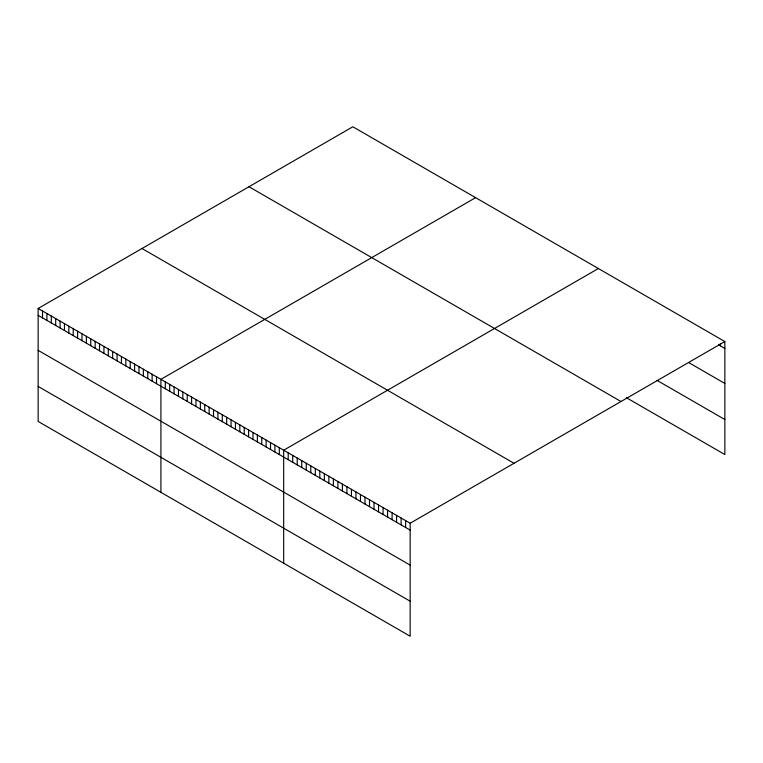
<?xml version="1.0" encoding="UTF-8"?>
<svg xmlns="http://www.w3.org/2000/svg" width="763" height="763" viewBox="0 0 763 763"><rect width="100%" height="100%" fill="white"/><g stroke="black" fill="none" stroke-linecap="round" stroke-linejoin="round"><path stroke-width="1.14" d="M38.15 308.462L410.16 523.237L410.16 636.228L38.15 421.443L38.15 308.462L352.84 126.772L724.85 341.557L724.85 454.538L626.375 397.685M475.607 197.655L160.917 379.335L160.917 492.326M598.364 268.528L283.674 450.218L283.674 563.199M410.16 523.237L724.85 341.557M718.527 344.771L724.85 348.424M688.712 362.578L724.85 383.446M657.086 380.403L724.85 419.526M248.996 186.735L621.006 401.51M141.994 248.5L514.004 463.284M38.15 315.329L410.16 530.113M38.15 350.351L410.16 565.125M38.15 386.431L410.16 601.206M720.329 343.531L720.329 345.82M405.639 520.633L405.639 527.5M401.128 518.02L401.128 524.896M396.607 515.416L396.607 522.283M392.096 512.803L392.096 519.679M387.575 510.199L387.575 517.066M383.055 507.586L383.055 514.462M378.543 504.982L378.543 511.849M374.023 502.378L374.023 509.245M369.502 499.765L369.502 506.632M364.991 497.161L364.991 504.028M360.47 494.548L360.47 501.425M355.959 491.944L355.959 498.811M351.438 489.331L351.438 496.208M346.917 486.727L346.917 493.594M342.406 484.114L342.406 490.99M337.885 481.51L337.885 488.377M333.364 478.897L333.364 485.773M328.853 476.293L328.853 483.16M324.332 473.689L324.332 480.556M319.811 471.076L319.811 477.953M315.3 468.472L315.3 475.339M310.779 465.859L310.779 472.736M306.268 463.255L306.268 470.122M301.747 460.642L301.747 467.519M297.227 458.038L297.227 464.905M292.715 455.425L292.715 462.302M288.195 452.821L288.195 459.688M279.296 447.681L279.296 454.557M274.909 445.153L274.909 452.02M270.522 442.616L270.522 449.493M266.144 440.089L266.144 446.956M261.757 437.561L261.757 444.428M257.369 435.024L257.369 441.901M252.982 432.497L252.982 439.364M248.604 429.96L248.604 436.837M244.217 427.433L244.217 434.3M239.83 424.896L239.83 431.772M235.452 422.368L235.452 429.235M231.065 419.841L231.065 426.708M226.678 417.304L226.678 424.18M222.3 414.776L222.3 421.643M217.913 412.239L217.913 419.116M213.526 409.712L213.526 416.579M209.138 407.184L209.138 414.051M204.761 404.648L204.761 411.524M200.373 402.12L200.373 408.987M195.986 399.583L195.986 406.46M191.608 397.056L191.608 403.923M187.221 394.528L187.221 401.395M182.834 391.991L182.834 398.868M178.447 389.464L178.447 396.331M174.069 386.927L174.069 393.803M169.682 384.399L169.682 391.266M165.294 381.872L165.294 388.739M156.529 376.808L156.529 383.675M152.142 374.271L152.142 381.147M147.764 371.743L147.764 378.61M143.377 369.216L143.377 376.083M138.99 366.679L138.99 373.555M134.603 364.151L134.603 371.018M130.225 361.614L130.225 368.491M125.838 359.087L125.838 365.954M121.451 356.55L121.451 363.426M117.073 354.022L117.073 360.889M112.686 351.495L112.686 358.362M108.298 348.958L108.298 355.835M103.921 346.431L103.921 353.298M99.533 343.894L99.533 350.77M95.146 341.366L95.146 348.233M90.759 338.839L90.759 345.706M86.381 336.302L86.381 343.178M81.994 333.774L81.994 340.641M77.607 331.237L77.607 338.114M73.229 328.71L73.229 335.577M68.842 326.183L68.842 333.049M64.454 323.646L64.454 330.522M60.077 321.118L60.077 327.985M55.689 318.581L55.689 325.458M51.302 316.054L51.302 322.921M46.915 313.526L46.915 320.393M42.537 310.989L42.537 317.866"/></g></svg>
